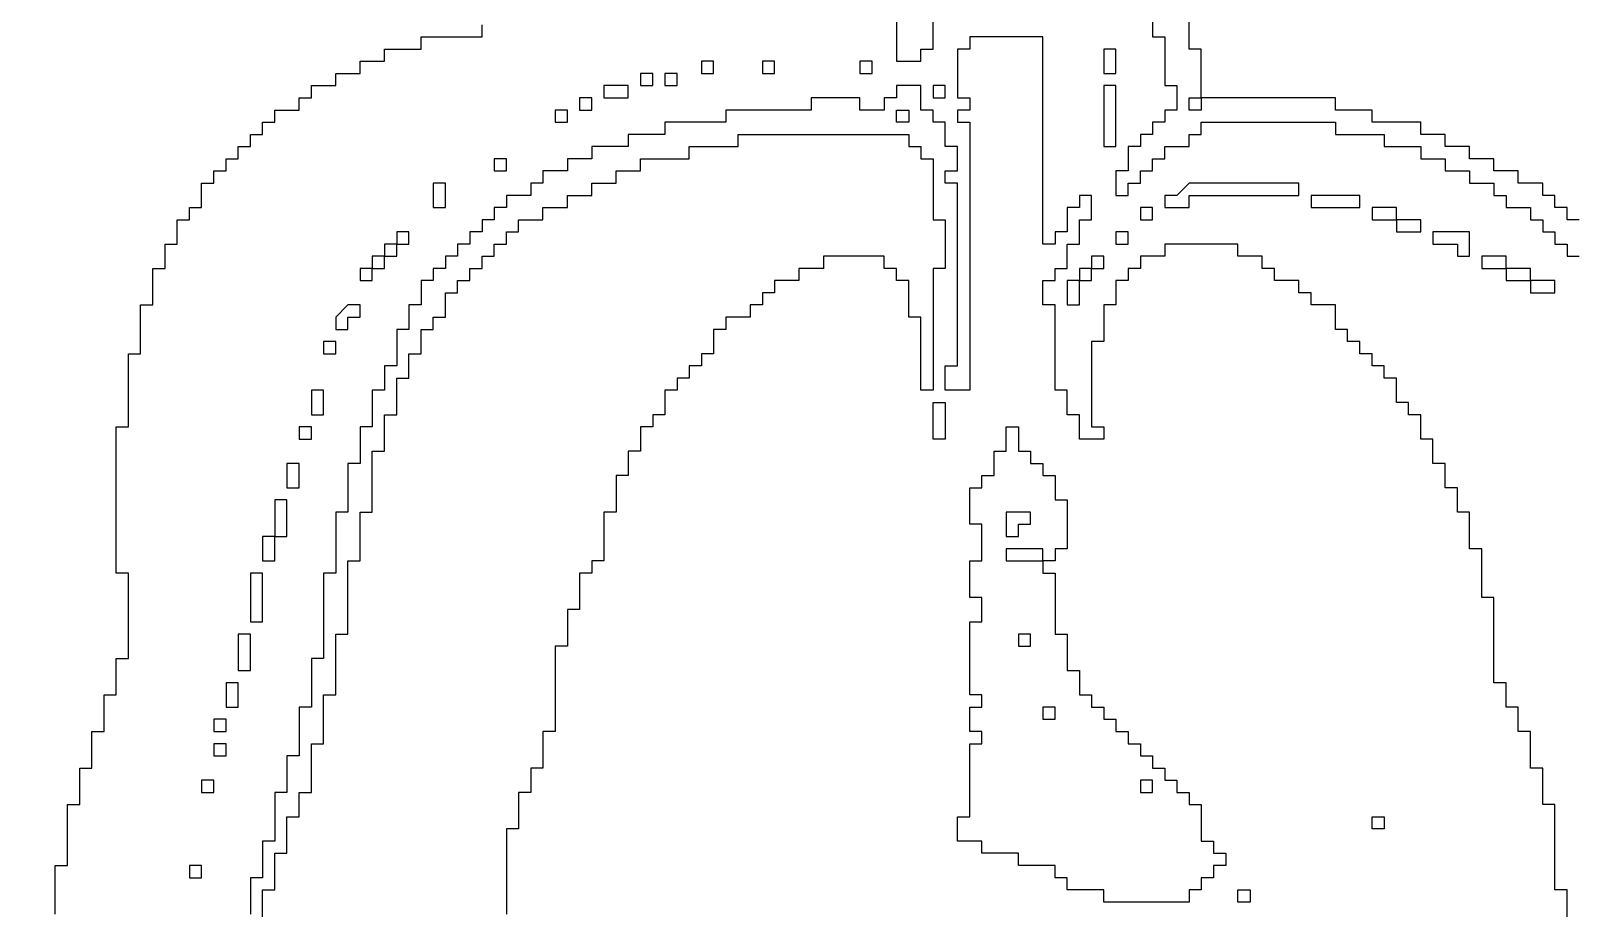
# Model space of a CAD drawing. Header units: inches. Extents: x 0.02 to 6.01, y 0.01 to 5.6.
# Drawn here: x 4.9106 to 5.3664, y 3.5804 to 3.8398 of the extents above; entities that cross this region are included whole.
import ezdxf

# ---------------------------------------------------------------- set-up
doc = ezdxf.new("R2010")
doc.units = ezdxf.units.IN
doc.header["$MEASUREMENT"] = 0
for name, color, linetype in [('Bottom Layer', 5, 'Continuous'), ('Top Layer', 1, 'Continuous'), ('Top Overlay', 2, 'Continuous')]:
    doc.layers.add(name, color=color, linetype=linetype)

msp = doc.modelspace()

# ---------------------------------------------------------------- linework, layer by layer
at = {"layer": 'Bottom Layer'}
msp.add_lwpolyline([(4.54993, 5.5954, 0.01, 0.01, -0.760418), (3.00371, 0.01993, 0.01, 0.01, 0)], format="xyseb", dxfattribs=at)
at = {"layer": 'Top Layer'}
msp.add_lwpolyline([(4.54809, 5.5936, 0.01, 0.01, -0.760418), (3.00187, 0.01813, 0.01, 0.01, 0)], format="xyseb", dxfattribs=at)
at = {"layer": 'Top Overlay'}
for p, q in [((5.24214, 3.94247), (5.24214, 3.83799)), ((5.17728, 3.83438), (5.17728, 3.89924)), ((5.25294, 3.83438), (5.25294, 3.8488)), ((5.16648, 3.84519), (5.16648, 3.83078)), ((5.02597, 3.83438), (5.02597, 3.83799)), ((5.02597, 3.83799), (5.04398, 3.83799)), ((5.04398, 3.83799), (5.04398, 3.84159)), ((5.20971, 3.83799), (5.18809, 3.83799)), ((5.18809, 3.83799), (5.18809, 3.83438)), ((5.20971, 3.77674), (5.20971, 3.83799)), ((5.24214, 3.83799), (5.24574, 3.83799)), ((5.24574, 3.83799), (5.24574, 3.82358)), ((5.01516, 3.83078), (5.01516, 3.83438)), ((5.01516, 3.83438), (5.02597, 3.83438)), ((5.17368, 3.83078), (5.17368, 3.83438)), ((5.17368, 3.83438), (5.17728, 3.83438)), ((5.18809, 3.83438), (5.18449, 3.83438)), ((5.18449, 3.83438), (5.18449, 3.82358)), ((5.23133, 3.83438), (5.22772, 3.83438)), ((5.22772, 3.83438), (5.22772, 3.82718)), ((5.23133, 3.82718), (5.23133, 3.83438)), ((5.25655, 3.83438), (5.25294, 3.83438)), ((5.25655, 3.81997), (5.25655, 3.83438)), ((5.00795, 3.82718), (5.00795, 3.83078)), ((5.00795, 3.83078), (5.01516, 3.83078)), ((5.11243, 3.83078), (5.10883, 3.83078)), ((5.10883, 3.83078), (5.10883, 3.82718)), ((5.11243, 3.82718), (5.11243, 3.83078)), ((5.13045, 3.83078), (5.12685, 3.83078)), ((5.12685, 3.83078), (5.12685, 3.82718)), ((5.13045, 3.82718), (5.13045, 3.83078)), ((5.15927, 3.83078), (5.15567, 3.83078)), ((5.15567, 3.83078), (5.15567, 3.82718)), ((5.15927, 3.82718), (5.15927, 3.83078)), ((5.16648, 3.83078), (5.17368, 3.83078)), ((5.00075, 3.82358), (5.00075, 3.82718)), ((5.00075, 3.82718), (5.00795, 3.82718)), ((5.09442, 3.82718), (5.09082, 3.82718)), ((5.09082, 3.82718), (5.09082, 3.82358)), ((5.09442, 3.82358), (5.09442, 3.82718)), ((5.10163, 3.82718), (5.09802, 3.82718)), ((5.09802, 3.82718), (5.09802, 3.82358)), ((5.10163, 3.82358), (5.10163, 3.82718)), ((5.10883, 3.82718), (5.11243, 3.82718)), ((5.12685, 3.82718), (5.13045, 3.82718)), ((5.15567, 3.82718), (5.15927, 3.82718)), ((5.22772, 3.82718), (5.23133, 3.82718)), ((4.98994, 3.81637), (4.98994, 3.81997)), ((4.98994, 3.81997), (4.99354, 3.81997)), ((4.99354, 3.81997), (4.99354, 3.82358)), ((4.99354, 3.82358), (5.00075, 3.82358)), ((5.07641, 3.81997), (5.0728, 3.81997)), ((5.0728, 3.81997), (5.0728, 3.81637)), ((5.07641, 3.81637), (5.07641, 3.81997)), ((5.08721, 3.82358), (5.08001, 3.82358)), ((5.08001, 3.82358), (5.08001, 3.81997)), ((5.08001, 3.81997), (5.08721, 3.81997)), ((5.08721, 3.81997), (5.08721, 3.82358)), ((5.09082, 3.82358), (5.09442, 3.82358)), ((5.09802, 3.82358), (5.10163, 3.82358)), ((5.15567, 3.81997), (5.14126, 3.81997)), ((5.14126, 3.81997), (5.14126, 3.81637)), ((5.15567, 3.81637), (5.15567, 3.81997)), ((5.16648, 3.81997), (5.16287, 3.81997)), ((5.16287, 3.81997), (5.16287, 3.81637)), ((5.17368, 3.82358), (5.16648, 3.82358)), ((5.16648, 3.82358), (5.16648, 3.81997)), ((5.17368, 3.81637), (5.17368, 3.82358)), ((5.18089, 3.82358), (5.17728, 3.82358)), ((5.17728, 3.82358), (5.17728, 3.81997)), ((5.17728, 3.81997), (5.18089, 3.81997)), ((5.18089, 3.81997), (5.18089, 3.82358)), ((5.18449, 3.82358), (5.18449, 3.81997)), ((5.18449, 3.81997), (5.18809, 3.81997)), ((5.18809, 3.81997), (5.18809, 3.81637)), ((5.23133, 3.82358), (5.22772, 3.82358)), ((5.22772, 3.82358), (5.22772, 3.81277)), ((5.23133, 3.80556), (5.23133, 3.82358)), ((5.24574, 3.82358), (5.24934, 3.82358)), ((5.24934, 3.82358), (5.24934, 3.81637)), ((5.25294, 3.81637), (5.25294, 3.81997)), ((5.25294, 3.81997), (5.25655, 3.81997)), ((5.25655, 3.81997), (5.25655, 3.81637)), ((5.29618, 3.81997), (5.25655, 3.81997)), ((5.29618, 3.81637), (5.29618, 3.81997)), ((4.98273, 3.81277), (4.98273, 3.81637)), ((4.98273, 3.81637), (4.98994, 3.81637)), ((5.0692, 3.81637), (5.0656, 3.81637)), ((5.0656, 3.81637), (5.0656, 3.81277)), ((5.0692, 3.81277), (5.0692, 3.81637)), ((5.0728, 3.81637), (5.07641, 3.81637)), ((5.14126, 3.81637), (5.11604, 3.81637)), ((5.11604, 3.81637), (5.11604, 3.81277)), ((5.16287, 3.81637), (5.15567, 3.81637)), ((5.16648, 3.81637), (5.17008, 3.81637)), ((5.16648, 3.81277), (5.16648, 3.81637)), ((5.17008, 3.81637), (5.17008, 3.81277)), ((5.17728, 3.81637), (5.17368, 3.81637)), ((5.17728, 3.81277), (5.17728, 3.81637)), ((5.18809, 3.81637), (5.18449, 3.81637)), ((5.18449, 3.81637), (5.18449, 3.81277)), ((5.24934, 3.81637), (5.24574, 3.81637)), ((5.24574, 3.81637), (5.24574, 3.81277)), ((5.25655, 3.81637), (5.25294, 3.81637)), ((5.30699, 3.81637), (5.29618, 3.81637)), ((5.30699, 3.81277), (5.30699, 3.81637)), ((4.97913, 3.80917), (4.97913, 3.81277)), ((4.97913, 3.81277), (4.98273, 3.81277)), ((5.0656, 3.81277), (5.0692, 3.81277)), ((5.11604, 3.81277), (5.09802, 3.81277)), ((5.09802, 3.81277), (5.09802, 3.80917)), ((5.17008, 3.81277), (5.16648, 3.81277)), ((5.18089, 3.81277), (5.17728, 3.81277)), ((5.18089, 3.80556), (5.18089, 3.81277)), ((5.18449, 3.81277), (5.18809, 3.81277)), ((5.18809, 3.81277), (5.18809, 3.73351)), ((5.22772, 3.81277), (5.22772, 3.80917)), ((5.24574, 3.81277), (5.24214, 3.81277)), ((5.24214, 3.81277), (5.24214, 3.80917)), ((5.25655, 3.80917), (5.25655, 3.81277)), ((5.25655, 3.81277), (5.29618, 3.81277)), ((5.29618, 3.81277), (5.29618, 3.80917)), ((5.3214, 3.81277), (5.30699, 3.81277)), ((5.3214, 3.80917), (5.3214, 3.81277)), ((4.97553, 3.80556), (4.97553, 3.80917)), ((4.97553, 3.80917), (4.97913, 3.80917)), ((5.09802, 3.80917), (5.08721, 3.80917)), ((5.08721, 3.80917), (5.08721, 3.80556)), ((5.11964, 3.80556), (5.11964, 3.80917)), ((5.11964, 3.80917), (5.17008, 3.80917)), ((5.17008, 3.80917), (5.17008, 3.80556)), ((5.22772, 3.80917), (5.22772, 3.80556)), ((5.24214, 3.80917), (5.23853, 3.80917)), ((5.23853, 3.80917), (5.23853, 3.80556)), ((5.25294, 3.80556), (5.25294, 3.80917)), ((5.25294, 3.80917), (5.25655, 3.80917)), ((5.29618, 3.80917), (5.31059, 3.80917)), ((5.31059, 3.80917), (5.31059, 3.80556)), ((5.3286, 3.80917), (5.3214, 3.80917)), ((5.3286, 3.80556), (5.3286, 3.80917)), ((4.96832, 3.79836), (4.96832, 3.80196)), ((4.96832, 3.80196), (4.97192, 3.80196)), ((4.97192, 3.80196), (4.97192, 3.80556)), ((4.97192, 3.80556), (4.97553, 3.80556)), ((5.05119, 3.80196), (5.04758, 3.80196)), ((5.04758, 3.80196), (5.04758, 3.79836)), ((5.05119, 3.79836), (5.05119, 3.80196)), ((5.07641, 3.80196), (5.0692, 3.80196)), ((5.0692, 3.80196), (5.0692, 3.79836)), ((5.08721, 3.80556), (5.07641, 3.80556)), ((5.07641, 3.80556), (5.07641, 3.80196)), ((5.09082, 3.79836), (5.09082, 3.80196)), ((5.09082, 3.80196), (5.10523, 3.80196)), ((5.10523, 3.80196), (5.10523, 3.80556)), ((5.10523, 3.80556), (5.11964, 3.80556)), ((5.17008, 3.80556), (5.17368, 3.80556)), ((5.17368, 3.80556), (5.17368, 3.80196)), ((5.17368, 3.80196), (5.17728, 3.80196)), ((5.17728, 3.80196), (5.17728, 3.78395)), ((5.18449, 3.80556), (5.18089, 3.80556)), ((5.18449, 3.79836), (5.18449, 3.80556)), ((5.22772, 3.80556), (5.23133, 3.80556)), ((5.23853, 3.80556), (5.23493, 3.80556)), ((5.23493, 3.80556), (5.23493, 3.79836)), ((5.24214, 3.79836), (5.24214, 3.80196)), ((5.24214, 3.80196), (5.24574, 3.80196)), ((5.24574, 3.80196), (5.24574, 3.80556)), ((5.24574, 3.80556), (5.25294, 3.80556)), ((5.31059, 3.80556), (5.3214, 3.80556)), ((5.3214, 3.80556), (5.3214, 3.80196)), ((5.3214, 3.80196), (5.3286, 3.80196)), ((5.33581, 3.80556), (5.3286, 3.80556)), ((5.3286, 3.80196), (5.3286, 3.79836)), ((5.33581, 3.80196), (5.33581, 3.80556)), ((5.34301, 3.80196), (5.33581, 3.80196)), ((5.34301, 3.79836), (5.34301, 3.80196)), ((4.96472, 3.79475), (4.96472, 3.79836)), ((4.96472, 3.79836), (4.96832, 3.79836)), ((5.04758, 3.79836), (5.05119, 3.79836)), ((5.0692, 3.79836), (5.06199, 3.79836)), ((5.06199, 3.79836), (5.06199, 3.79475)), ((5.08361, 3.79475), (5.08361, 3.79836)), ((5.08361, 3.79836), (5.09082, 3.79836)), ((5.18089, 3.79475), (5.18089, 3.79836)), ((5.18089, 3.79836), (5.18449, 3.79836)), ((5.23493, 3.79836), (5.23133, 3.79836)), ((5.23133, 3.79836), (5.23133, 3.79115)), ((5.23853, 3.79475), (5.23853, 3.79836)), ((5.23853, 3.79836), (5.24214, 3.79836)), ((5.3286, 3.79836), (5.33581, 3.79836)), ((5.33581, 3.79836), (5.33581, 3.79475)), ((5.35022, 3.79836), (5.34301, 3.79836)), ((5.35022, 3.79475), (5.35022, 3.79836)), ((4.96112, 3.78755), (4.96112, 3.79475)), ((4.96112, 3.79475), (4.96472, 3.79475)), ((5.03317, 3.79475), (5.02957, 3.79475)), ((5.02957, 3.79475), (5.02957, 3.78755)), ((5.03317, 3.79115), (5.03317, 3.79475)), ((5.06199, 3.79475), (5.05839, 3.79475)), ((5.05839, 3.79475), (5.05839, 3.79115)), ((5.07641, 3.79115), (5.07641, 3.79475)), ((5.07641, 3.79475), (5.08361, 3.79475)), ((5.18449, 3.79475), (5.18089, 3.79475)), ((5.18449, 3.74071), (5.18449, 3.79475)), ((5.23493, 3.79115), (5.23493, 3.79475)), ((5.23493, 3.79475), (5.23853, 3.79475)), ((5.25294, 3.79475), (5.24934, 3.79115)), ((5.28537, 3.79475), (5.25294, 3.79475)), ((5.28537, 3.79115), (5.28537, 3.79475)), ((5.33581, 3.79475), (5.34301, 3.79475)), ((5.34301, 3.79475), (5.34301, 3.79115)), ((5.35743, 3.79475), (5.35022, 3.79475)), ((5.35743, 3.79115), (5.35743, 3.79475)), ((5.03317, 3.78755), (5.03317, 3.79115)), ((5.05839, 3.79115), (5.05119, 3.79115)), ((5.05119, 3.79115), (5.05119, 3.78755)), ((5.0692, 3.78755), (5.0692, 3.79115)), ((5.0692, 3.79115), (5.07641, 3.79115)), ((5.22412, 3.79115), (5.22052, 3.79115)), ((5.22052, 3.79115), (5.22052, 3.78755)), ((5.22412, 3.78395), (5.22412, 3.79115)), ((5.23133, 3.79115), (5.23493, 3.79115)), ((5.24934, 3.79115), (5.24574, 3.79115)), ((5.24574, 3.79115), (5.24574, 3.78755)), ((5.25294, 3.78755), (5.25294, 3.79115)), ((5.25294, 3.79115), (5.28537, 3.79115)), ((5.30338, 3.79115), (5.28897, 3.79115)), ((5.28897, 3.79115), (5.28897, 3.78755)), ((5.30338, 3.78755), (5.30338, 3.79115)), ((5.34301, 3.79115), (5.34662, 3.79115)), ((5.34662, 3.79115), (5.34662, 3.78755)), ((5.36103, 3.79115), (5.35743, 3.79115)), ((5.36103, 3.78755), (5.36103, 3.79115)), ((4.95391, 3.77674), (4.95391, 3.78395)), ((4.95391, 3.78395), (4.95751, 3.78395)), ((4.95751, 3.78395), (4.95751, 3.78755)), ((4.95751, 3.78755), (4.96112, 3.78755)), ((5.02957, 3.78755), (5.03317, 3.78755)), ((5.04758, 3.78395), (5.04398, 3.78395)), ((5.04398, 3.78395), (5.04398, 3.78034)), ((5.05119, 3.78755), (5.04758, 3.78755)), ((5.04758, 3.78755), (5.04758, 3.78395)), ((5.05479, 3.78034), (5.05479, 3.78395)), ((5.05479, 3.78395), (5.06199, 3.78395)), ((5.06199, 3.78395), (5.06199, 3.78755)), ((5.06199, 3.78755), (5.0692, 3.78755)), ((5.17728, 3.78395), (5.18089, 3.78395)), ((5.18089, 3.78395), (5.18089, 3.76953)), ((5.22052, 3.78755), (5.21692, 3.78755)), ((5.21692, 3.78755), (5.21692, 3.78034)), ((5.22052, 3.77674), (5.22052, 3.78395)), ((5.22052, 3.78395), (5.22412, 3.78395)), ((5.24214, 3.78755), (5.23853, 3.78755)), ((5.23853, 3.78755), (5.23853, 3.78395)), ((5.23853, 3.78395), (5.24214, 3.78395)), ((5.24214, 3.78395), (5.24214, 3.78755)), ((5.24574, 3.78755), (5.25294, 3.78755)), ((5.28897, 3.78755), (5.30338, 3.78755)), ((5.31419, 3.78755), (5.30699, 3.78755)), ((5.30699, 3.78755), (5.30699, 3.78395)), ((5.30699, 3.78395), (5.31419, 3.78395)), ((5.31419, 3.78395), (5.31419, 3.78755)), ((5.31419, 3.78395), (5.31419, 3.78034)), ((5.3214, 3.78395), (5.31419, 3.78395)), ((5.3214, 3.78034), (5.3214, 3.78395)), ((5.34662, 3.78755), (5.35382, 3.78755)), ((5.35382, 3.78755), (5.35382, 3.78395)), ((5.35382, 3.78395), (5.35743, 3.78395)), ((5.35743, 3.78395), (5.35743, 3.78034)), ((5.36463, 3.78755), (5.36103, 3.78755)), ((5.36463, 3.78395), (5.36463, 3.78755)), ((5.36823, 3.78395), (5.36463, 3.78395)), ((5.02236, 3.78034), (5.01876, 3.78034)), ((5.01876, 3.78034), (5.01876, 3.77674)), ((5.02236, 3.77674), (5.02236, 3.78034)), ((5.04398, 3.78034), (5.04038, 3.78034)), ((5.04038, 3.78034), (5.04038, 3.77674)), ((5.05119, 3.77674), (5.05119, 3.78034)), ((5.05119, 3.78034), (5.05479, 3.78034)), ((5.21692, 3.78034), (5.21331, 3.78034)), ((5.21331, 3.78034), (5.21331, 3.77674)), ((5.23493, 3.78034), (5.23133, 3.78034)), ((5.23133, 3.78034), (5.23133, 3.77674)), ((5.23493, 3.77674), (5.23493, 3.78034)), ((5.31419, 3.78034), (5.3214, 3.78034)), ((5.33581, 3.78034), (5.325, 3.78034)), ((5.325, 3.78034), (5.325, 3.77674)), ((5.33581, 3.77674), (5.33581, 3.78034)), ((5.35743, 3.78034), (5.36103, 3.78034)), ((5.36103, 3.78034), (5.36103, 3.77674)), ((4.95031, 3.76953), (4.95031, 3.77674)), ((4.95031, 3.77674), (4.95391, 3.77674)), ((5.01876, 3.77674), (5.01516, 3.77674)), ((5.01516, 3.77674), (5.01516, 3.77314)), ((5.01876, 3.77674), (5.02236, 3.77674)), ((5.01876, 3.77314), (5.01876, 3.77674)), ((5.04038, 3.77674), (5.03677, 3.77674)), ((5.03677, 3.77674), (5.03677, 3.77314)), ((5.04758, 3.77314), (5.04758, 3.77674)), ((5.04758, 3.77674), (5.05119, 3.77674)), ((5.21331, 3.77674), (5.20971, 3.77674)), ((5.21692, 3.76953), (5.21692, 3.77674)), ((5.21692, 3.77674), (5.22052, 3.77674)), ((5.23133, 3.77674), (5.23493, 3.77674)), ((5.26736, 3.77674), (5.24574, 3.77674)), ((5.24574, 3.77674), (5.24574, 3.77314)), ((5.26736, 3.77314), (5.26736, 3.77674)), ((5.325, 3.77674), (5.33221, 3.77674)), ((5.33221, 3.77674), (5.33221, 3.77314)), ((5.33581, 3.77314), (5.33581, 3.77674)), ((5.36103, 3.77674), (5.36463, 3.77674)), ((5.36463, 3.77674), (5.36463, 3.77314)), ((4.9467, 3.75873), (4.9467, 3.76953)), ((4.9467, 3.76953), (4.95031, 3.76953)), ((5.01156, 3.76953), (5.00795, 3.76953)), ((5.00795, 3.76953), (5.00795, 3.76593)), ((5.01516, 3.77314), (5.01156, 3.77314)), ((5.01156, 3.77314), (5.01156, 3.76953)), ((5.01156, 3.76953), (5.01516, 3.76953)), ((5.01156, 3.76593), (5.01156, 3.76953)), ((5.01516, 3.77314), (5.01876, 3.77314)), ((5.01516, 3.76953), (5.01516, 3.77314)), ((5.03317, 3.76953), (5.02957, 3.76953)), ((5.02957, 3.76953), (5.02957, 3.76593)), ((5.03677, 3.77314), (5.03317, 3.77314)), ((5.03317, 3.77314), (5.03317, 3.76953)), ((5.04038, 3.76593), (5.04038, 3.76953)), ((5.04038, 3.76953), (5.04398, 3.76953)), ((5.04398, 3.76953), (5.04398, 3.77314)), ((5.04398, 3.77314), (5.04758, 3.77314)), ((5.14486, 3.76953), (5.13765, 3.76953)), ((5.13765, 3.76953), (5.13765, 3.76593)), ((5.16287, 3.77314), (5.14486, 3.77314)), ((5.14486, 3.77314), (5.14486, 3.76953)), ((5.16287, 3.76953), (5.16287, 3.77314)), ((5.16648, 3.76953), (5.16287, 3.76953)), ((5.16648, 3.76593), (5.16648, 3.76953)), ((5.18089, 3.76953), (5.17728, 3.76953)), ((5.17728, 3.76953), (5.17728, 3.73351)), ((5.21331, 3.76593), (5.21331, 3.76953)), ((5.21331, 3.76953), (5.21692, 3.76953)), ((5.22412, 3.76953), (5.22052, 3.76953)), ((5.22052, 3.76953), (5.22052, 3.76593)), ((5.22772, 3.77314), (5.22412, 3.77314)), ((5.22412, 3.77314), (5.22412, 3.76953)), ((5.22412, 3.76953), (5.22772, 3.76953)), ((5.22412, 3.76593), (5.22412, 3.76953)), ((5.22772, 3.76953), (5.22772, 3.77314)), ((5.23853, 3.76953), (5.23493, 3.76953)), ((5.23493, 3.76953), (5.23493, 3.76593)), ((5.24574, 3.77314), (5.23853, 3.77314)), ((5.23853, 3.77314), (5.23853, 3.76953)), ((5.27456, 3.77314), (5.26736, 3.77314)), ((5.27456, 3.76953), (5.27456, 3.77314)), ((5.27816, 3.76953), (5.27456, 3.76953)), ((5.27816, 3.76593), (5.27816, 3.76953)), ((5.33221, 3.77314), (5.33581, 3.77314)), ((5.34662, 3.77314), (5.33941, 3.77314)), ((5.33941, 3.77314), (5.33941, 3.76953)), ((5.33941, 3.76953), (5.34662, 3.76953)), ((5.34662, 3.76953), (5.34662, 3.77314)), ((5.34662, 3.76953), (5.34662, 3.76593)), ((5.35382, 3.76953), (5.34662, 3.76953)), ((5.35382, 3.76593), (5.35382, 3.76953)), ((5.36463, 3.77314), (5.36823, 3.77314)), ((5.00795, 3.76593), (5.01156, 3.76593)), ((5.02957, 3.76593), (5.02597, 3.76593)), ((5.02597, 3.76593), (5.02597, 3.75873)), ((5.03677, 3.76233), (5.03677, 3.76593)), ((5.03677, 3.76593), (5.04038, 3.76593)), ((5.13765, 3.76593), (5.13045, 3.76593)), ((5.13045, 3.76593), (5.13045, 3.76233)), ((5.17008, 3.76593), (5.16648, 3.76593)), ((5.17008, 3.75512), (5.17008, 3.76593)), ((5.20971, 3.75873), (5.20971, 3.76593)), ((5.20971, 3.76593), (5.21331, 3.76593)), ((5.22052, 3.76593), (5.21692, 3.76593)), ((5.21692, 3.76593), (5.21692, 3.75873)), ((5.22052, 3.76593), (5.22412, 3.76593)), ((5.22052, 3.75873), (5.22052, 3.76593)), ((5.23493, 3.76593), (5.23133, 3.76593)), ((5.23133, 3.76593), (5.23133, 3.75873)), ((5.28537, 3.76593), (5.27816, 3.76593)), ((5.28537, 3.76233), (5.28537, 3.76593)), ((5.34662, 3.76593), (5.35382, 3.76593)), ((5.35382, 3.76593), (5.35382, 3.76233)), ((5.36103, 3.76593), (5.35382, 3.76593)), ((5.36103, 3.76233), (5.36103, 3.76593)), ((5.03317, 3.75512), (5.03317, 3.76233)), ((5.03317, 3.76233), (5.03677, 3.76233)), ((5.13045, 3.76233), (5.12685, 3.76233)), ((5.12685, 3.76233), (5.12685, 3.75873)), ((5.28897, 3.76233), (5.28537, 3.76233)), ((5.28897, 3.75873), (5.28897, 3.76233)), ((5.35382, 3.76233), (5.36103, 3.76233)), ((4.9431, 3.74431), (4.9431, 3.75873)), ((4.9431, 3.75873), (4.9467, 3.75873)), ((5.00435, 3.75873), (5.00075, 3.75512)), ((5.00795, 3.75873), (5.00435, 3.75873)), ((5.00795, 3.75512), (5.00795, 3.75873)), ((5.02597, 3.75873), (5.02236, 3.75873)), ((5.02236, 3.75873), (5.02236, 3.75152)), ((5.12685, 3.75873), (5.12324, 3.75873)), ((5.12324, 3.75873), (5.12324, 3.75512)), ((5.21331, 3.75873), (5.20971, 3.75873)), ((5.21331, 3.73351), (5.21331, 3.75873)), ((5.21692, 3.75873), (5.22052, 3.75873)), ((5.23133, 3.75873), (5.22772, 3.75873)), ((5.22772, 3.75873), (5.22772, 3.74792)), ((5.29618, 3.75873), (5.28897, 3.75873)), ((5.29618, 3.75152), (5.29618, 3.75873)), ((5.00075, 3.75512), (5.00075, 3.75152)), ((5.00075, 3.75152), (5.00435, 3.75152)), ((5.00435, 3.75152), (5.00435, 3.75512)), ((5.00435, 3.75512), (5.00795, 3.75512)), ((5.02236, 3.75152), (5.01876, 3.75152)), ((5.01876, 3.75152), (5.01876, 3.74071)), ((5.02597, 3.74431), (5.02597, 3.75152)), ((5.02597, 3.75152), (5.02957, 3.75152)), ((5.02957, 3.75152), (5.02957, 3.75512)), ((5.02957, 3.75512), (5.03317, 3.75512)), ((5.11604, 3.75152), (5.11243, 3.75152)), ((5.11243, 3.75152), (5.11243, 3.74431)), ((5.12324, 3.75512), (5.11604, 3.75512)), ((5.11604, 3.75512), (5.11604, 3.75152)), ((5.17368, 3.75512), (5.17008, 3.75512)), ((5.17368, 3.73351), (5.17368, 3.75512)), ((5.29978, 3.75152), (5.29618, 3.75152)), ((5.29978, 3.74792), (5.29978, 3.75152)), ((5.00075, 3.74792), (4.99714, 3.74792)), ((4.99714, 3.74792), (4.99714, 3.74431)), ((5.00075, 3.74431), (5.00075, 3.74792)), ((5.22772, 3.74792), (5.22412, 3.74792)), ((5.22412, 3.74792), (5.22412, 3.7227)), ((5.30338, 3.74792), (5.29978, 3.74792)), ((5.30338, 3.74431), (5.30338, 3.74792)), ((4.9395, 3.7227), (4.9395, 3.74431)), ((4.9395, 3.74431), (4.9431, 3.74431)), ((4.99714, 3.74431), (5.00075, 3.74431)), ((5.02236, 3.73711), (5.02236, 3.74431)), ((5.02236, 3.74431), (5.02597, 3.74431)), ((5.11243, 3.74431), (5.10883, 3.74431)), ((5.10883, 3.74431), (5.10883, 3.74071)), ((5.30699, 3.74431), (5.30338, 3.74431)), ((5.30699, 3.74071), (5.30699, 3.74431)), ((5.01876, 3.74071), (5.01516, 3.74071)), ((5.01516, 3.74071), (5.01516, 3.73351)), ((5.10883, 3.74071), (5.10523, 3.74071)), ((5.10523, 3.74071), (5.10523, 3.73711)), ((5.18089, 3.73351), (5.18089, 3.74071)), ((5.18089, 3.74071), (5.18449, 3.74071)), ((5.31059, 3.74071), (5.30699, 3.74071)), ((5.31059, 3.73711), (5.31059, 3.74071)), ((4.99714, 3.73351), (4.99354, 3.73351)), ((4.99354, 3.73351), (4.99354, 3.7263)), ((4.99714, 3.7263), (4.99714, 3.73351)), ((5.01516, 3.73351), (5.01156, 3.73351)), ((5.01156, 3.73351), (5.01156, 3.7227)), ((5.01876, 3.7263), (5.01876, 3.73711)), ((5.01876, 3.73711), (5.02236, 3.73711)), ((5.10163, 3.73351), (5.09802, 3.73351)), ((5.09802, 3.73351), (5.09802, 3.7263)), ((5.10523, 3.73711), (5.10163, 3.73711)), ((5.10163, 3.73711), (5.10163, 3.73351)), ((5.17728, 3.73351), (5.17368, 3.73351)), ((5.18809, 3.73351), (5.18089, 3.73351)), ((5.21692, 3.73351), (5.21331, 3.73351)), ((5.21692, 3.7263), (5.21692, 3.73351)), ((5.31419, 3.73711), (5.31059, 3.73711)), ((5.31419, 3.7299), (5.31419, 3.73711)), ((5.17728, 3.71909), (5.17728, 3.7299)), ((5.17728, 3.7299), (5.18089, 3.7299)), ((5.18089, 3.7299), (5.18089, 3.7227)), ((5.31779, 3.7299), (5.31419, 3.7299)), ((5.31779, 3.7263), (5.31779, 3.7299)), ((4.99354, 3.7263), (4.99714, 3.7263)), ((5.01516, 3.71549), (5.01516, 3.7263)), ((5.01516, 3.7263), (5.01876, 3.7263)), ((5.09802, 3.7263), (5.09442, 3.7263)), ((5.09442, 3.7263), (5.09442, 3.7227)), ((5.22052, 3.7263), (5.21692, 3.7263)), ((5.22052, 3.71909), (5.22052, 3.7263)), ((5.3214, 3.7263), (5.31779, 3.7263)), ((5.3214, 3.71909), (5.3214, 3.7263)), ((4.9359, 3.67946), (4.9359, 3.7227)), ((4.9359, 3.7227), (4.9395, 3.7227)), ((4.99354, 3.7227), (4.98994, 3.7227)), ((4.98994, 3.7227), (4.98994, 3.71909)), ((4.99354, 3.71909), (4.99354, 3.7227)), ((5.01156, 3.7227), (5.00795, 3.7227)), ((5.00795, 3.7227), (5.00795, 3.71189)), ((5.09442, 3.7227), (5.09082, 3.7227)), ((5.09082, 3.7227), (5.09082, 3.71549)), ((5.18089, 3.7227), (5.18089, 3.71909)), ((5.1989, 3.71549), (5.1989, 3.7227)), ((5.1989, 3.7227), (5.2025, 3.7227)), ((5.2025, 3.7227), (5.2025, 3.71549)), ((5.22412, 3.7227), (5.22772, 3.7227)), ((5.22772, 3.7227), (5.22772, 3.71909)), ((4.98994, 3.71909), (4.99354, 3.71909)), ((5.01156, 3.69748), (5.01156, 3.71549)), ((5.01156, 3.71549), (5.01516, 3.71549)), ((5.09082, 3.71549), (5.08721, 3.71549)), ((5.08721, 3.71549), (5.08721, 3.70829)), ((5.18089, 3.71909), (5.17728, 3.71909)), ((5.1953, 3.70829), (5.1953, 3.71549)), ((5.1953, 3.71549), (5.1989, 3.71549)), ((5.2025, 3.71549), (5.20611, 3.71549)), ((5.20611, 3.71549), (5.20611, 3.71189)), ((5.22772, 3.71909), (5.22052, 3.71909)), ((5.325, 3.71909), (5.3214, 3.71909)), ((5.325, 3.71189), (5.325, 3.71909)), ((4.98994, 3.71189), (4.98634, 3.71189)), ((4.98634, 3.71189), (4.98634, 3.70468)), ((4.98994, 3.70468), (4.98994, 3.71189)), ((5.00795, 3.71189), (5.00435, 3.71189)), ((5.00435, 3.71189), (5.00435, 3.69748)), ((5.20611, 3.71189), (5.20971, 3.71189)), ((5.20971, 3.71189), (5.20971, 3.70829)), ((5.3286, 3.71189), (5.325, 3.71189)), ((5.3286, 3.70468), (5.3286, 3.71189)), ((5.08721, 3.70829), (5.08361, 3.70829)), ((5.08361, 3.70829), (5.08361, 3.69748)), ((5.1917, 3.70468), (5.1917, 3.70829)), ((5.1917, 3.70829), (5.1953, 3.70829)), ((5.20971, 3.70829), (5.21331, 3.70829)), ((5.21331, 3.70829), (5.21331, 3.70108)), ((4.98634, 3.70108), (4.98273, 3.70108)), ((4.98273, 3.70108), (4.98273, 3.69027)), ((4.98634, 3.70468), (4.98994, 3.70468)), ((4.98634, 3.69027), (4.98634, 3.70108)), ((5.18809, 3.69388), (5.18809, 3.70468)), ((5.18809, 3.70468), (5.1917, 3.70468)), ((5.21331, 3.70108), (5.21692, 3.70108)), ((5.21692, 3.70108), (5.21692, 3.68667)), ((5.33221, 3.70468), (5.3286, 3.70468)), ((5.33221, 3.69748), (5.33221, 3.70468)), ((5.00435, 3.69748), (5.00075, 3.69748)), ((5.00075, 3.69748), (5.00075, 3.67946)), ((5.00795, 3.68307), (5.00795, 3.69748)), ((5.00795, 3.69748), (5.01156, 3.69748)), ((5.08361, 3.69748), (5.08001, 3.69748)), ((5.08001, 3.69748), (5.08001, 3.68307)), ((5.20611, 3.69748), (5.1989, 3.69748)), ((5.1989, 3.69748), (5.1989, 3.69027)), ((5.20611, 3.69388), (5.20611, 3.69748)), ((5.33581, 3.69748), (5.33221, 3.69748)), ((5.33581, 3.68667), (5.33581, 3.69748)), ((5.1917, 3.69388), (5.18809, 3.69388)), ((5.1917, 3.68307), (5.1917, 3.69388)), ((5.2025, 3.69027), (5.2025, 3.69388)), ((5.2025, 3.69388), (5.20611, 3.69388)), ((4.98273, 3.69027), (4.97913, 3.69027)), ((4.97913, 3.69027), (4.97913, 3.68667)), ((4.98273, 3.69027), (4.98634, 3.69027)), ((4.98273, 3.68307), (4.98273, 3.69027)), ((5.1989, 3.69027), (5.2025, 3.69027)), ((4.97913, 3.68667), (4.97913, 3.68307)), ((4.97913, 3.68307), (4.98273, 3.68307)), ((5.00435, 3.66145), (5.00435, 3.68307)), ((5.00435, 3.68307), (5.00795, 3.68307)), ((5.08001, 3.68307), (5.07641, 3.68307)), ((5.07641, 3.68307), (5.07641, 3.67946)), ((5.18809, 3.67226), (5.18809, 3.68307)), ((5.18809, 3.68307), (5.1917, 3.68307)), ((5.20971, 3.68667), (5.1989, 3.68667)), ((5.1989, 3.68667), (5.1989, 3.68307)), ((5.1989, 3.68307), (5.20971, 3.68307)), ((5.20971, 3.68307), (5.20971, 3.68667)), ((5.21331, 3.68307), (5.20971, 3.68307)), ((5.20971, 3.68307), (5.20971, 3.67946)), ((5.21692, 3.68667), (5.21331, 3.68667)), ((5.21331, 3.68667), (5.21331, 3.68307)), ((5.33941, 3.68667), (5.33581, 3.68667)), ((5.33941, 3.67226), (5.33941, 3.68667)), ((4.9395, 3.67946), (4.9359, 3.67946)), ((4.9395, 3.65424), (4.9395, 3.67946)), ((4.97913, 3.67946), (4.97553, 3.67946)), ((4.97553, 3.67946), (4.97553, 3.67586)), ((4.97913, 3.66505), (4.97913, 3.67946)), ((5.00075, 3.67946), (4.99714, 3.67946)), ((4.99714, 3.67946), (4.99714, 3.65424)), ((5.07641, 3.67946), (5.0728, 3.67946)), ((5.0728, 3.67946), (5.0728, 3.66866)), ((5.20971, 3.67946), (5.21331, 3.67946)), ((5.21331, 3.67946), (5.21331, 3.66145)), ((4.97553, 3.67586), (4.97553, 3.67226)), ((4.97553, 3.67226), (4.97553, 3.66505)), ((5.1917, 3.67226), (5.18809, 3.67226)), ((5.1917, 3.66505), (5.1917, 3.67226)), ((5.34301, 3.67226), (5.33941, 3.67226)), ((5.34301, 3.64704), (5.34301, 3.67226)), ((4.97553, 3.66505), (4.97913, 3.66505)), ((5.0728, 3.66866), (5.0692, 3.66866)), ((5.0692, 3.66866), (5.0692, 3.65785)), ((5.18809, 3.64344), (5.18809, 3.66505)), ((5.18809, 3.66505), (5.1917, 3.66505)), ((4.97553, 3.66145), (4.97192, 3.66145)), ((4.97192, 3.66145), (4.97192, 3.65064)), ((4.97553, 3.65785), (4.97553, 3.66145)), ((5.00075, 3.64344), (5.00075, 3.66145)), ((5.00075, 3.66145), (5.00435, 3.66145)), ((5.20611, 3.66145), (5.2025, 3.66145)), ((5.2025, 3.66145), (5.2025, 3.65785)), ((5.20611, 3.65785), (5.20611, 3.66145)), ((5.21331, 3.66145), (5.21692, 3.66145)), ((5.21692, 3.66145), (5.21692, 3.65064)), ((4.97553, 3.65424), (4.97553, 3.65785)), ((5.0692, 3.65785), (5.0656, 3.65785)), ((5.0656, 3.65785), (5.0656, 3.63263)), ((5.2025, 3.65785), (5.20611, 3.65785)), ((4.9359, 3.64344), (4.9359, 3.65424)), ((4.9359, 3.65424), (4.9395, 3.65424)), ((4.97553, 3.65064), (4.97553, 3.65424)), ((4.99714, 3.65424), (4.99354, 3.65424)), ((4.99354, 3.65424), (4.99354, 3.63983)), ((4.97192, 3.64704), (4.96832, 3.64704)), ((4.96832, 3.64704), (4.96832, 3.63983)), ((4.97192, 3.65064), (4.97553, 3.65064)), ((4.97192, 3.64344), (4.97192, 3.64704)), ((5.21692, 3.65064), (5.22052, 3.65064)), ((5.22052, 3.65064), (5.22052, 3.64344)), ((5.34662, 3.64704), (5.34301, 3.64704)), ((5.34662, 3.63983), (5.34662, 3.64704)), ((4.93229, 3.63263), (4.93229, 3.64344)), ((4.93229, 3.64344), (4.9359, 3.64344)), ((4.97192, 3.63983), (4.97192, 3.64344)), ((4.99714, 3.62902), (4.99714, 3.64344)), ((4.99714, 3.64344), (5.00075, 3.64344)), ((5.1917, 3.64344), (5.18809, 3.64344)), ((5.1917, 3.63983), (5.1917, 3.64344)), ((5.22052, 3.64344), (5.22412, 3.64344)), ((5.22412, 3.64344), (5.22412, 3.63983)), ((4.96832, 3.63983), (4.97192, 3.63983)), ((4.99354, 3.63983), (4.98994, 3.63983)), ((4.98994, 3.63983), (4.98994, 3.62542)), ((5.18809, 3.63263), (5.18809, 3.63983)), ((5.18809, 3.63983), (5.1917, 3.63983)), ((5.21331, 3.63983), (5.20971, 3.63983)), ((5.20971, 3.63983), (5.20971, 3.63623)), ((5.21331, 3.63623), (5.21331, 3.63983)), ((5.22412, 3.63983), (5.22772, 3.63983)), ((5.22772, 3.63983), (5.22772, 3.63623)), ((5.35022, 3.63983), (5.34662, 3.63983)), ((5.35022, 3.63263), (5.35022, 3.63983)), ((4.92869, 3.62182), (4.92869, 3.63263)), ((4.92869, 3.63263), (4.93229, 3.63263)), ((4.96832, 3.63623), (4.96472, 3.63623)), ((4.96472, 3.63623), (4.96472, 3.63263)), ((4.96472, 3.63263), (4.96832, 3.63263)), ((4.96832, 3.63263), (4.96832, 3.63623)), ((5.0656, 3.63263), (5.06199, 3.63263)), ((5.06199, 3.63263), (5.06199, 3.62182)), ((5.1917, 3.63263), (5.18809, 3.63263)), ((5.1917, 3.62902), (5.1917, 3.63263)), ((5.20971, 3.63623), (5.21331, 3.63623)), ((5.22772, 3.63623), (5.23133, 3.63623)), ((5.23133, 3.63623), (5.23133, 3.63263)), ((5.23133, 3.63263), (5.23493, 3.63263)), ((5.23493, 3.63263), (5.23493, 3.62902)), ((5.35382, 3.63263), (5.35022, 3.63263)), ((5.35382, 3.62182), (5.35382, 3.63263)), ((4.96832, 3.62902), (4.96472, 3.62902)), ((4.96472, 3.62902), (4.96472, 3.62542)), ((4.96832, 3.62542), (4.96832, 3.62902)), ((4.99354, 3.61461), (4.99354, 3.62902)), ((4.99354, 3.62902), (4.99714, 3.62902)), ((5.18809, 3.60741), (5.18809, 3.62902)), ((5.18809, 3.62902), (5.1917, 3.62902)), ((5.23493, 3.62902), (5.23853, 3.62902)), ((5.23853, 3.62902), (5.23853, 3.62542)), ((4.96472, 3.62542), (4.96832, 3.62542)), ((4.98994, 3.62542), (4.98634, 3.62542)), ((4.98634, 3.62542), (4.98634, 3.61461)), ((5.23853, 3.62542), (5.24214, 3.62542)), ((5.24214, 3.62542), (5.24214, 3.62182)), ((4.92509, 3.61101), (4.92509, 3.62182)), ((4.92509, 3.62182), (4.92869, 3.62182)), ((5.06199, 3.62182), (5.05839, 3.62182)), ((5.05839, 3.62182), (5.05839, 3.61461)), ((5.24214, 3.62182), (5.24574, 3.62182)), ((5.24574, 3.62182), (5.24574, 3.61822)), ((5.35743, 3.62182), (5.35382, 3.62182)), ((5.35743, 3.61101), (5.35743, 3.62182)), ((4.96472, 3.61822), (4.96112, 3.61822)), ((4.96112, 3.61822), (4.96112, 3.61461)), ((4.96112, 3.61461), (4.96472, 3.61461)), ((4.96472, 3.61461), (4.96472, 3.61822)), ((4.98634, 3.61461), (4.98273, 3.61461)), ((4.98273, 3.61461), (4.98273, 3.6002)), ((4.98994, 3.60741), (4.98994, 3.61461)), ((4.98994, 3.61461), (4.99354, 3.61461)), ((5.05839, 3.61461), (5.05479, 3.61461)), ((5.05479, 3.61461), (5.05479, 3.6038)), ((5.24214, 3.61822), (5.23853, 3.61822)), ((5.23853, 3.61822), (5.23853, 3.61461)), ((5.23853, 3.61461), (5.24214, 3.61461)), ((5.24214, 3.61461), (5.24214, 3.61822)), ((5.24574, 3.61822), (5.24934, 3.61822)), ((5.24934, 3.61822), (5.24934, 3.61461)), ((5.24934, 3.61461), (5.25294, 3.61461)), ((5.25294, 3.61461), (5.25294, 3.61101)), ((4.92148, 3.593), (4.92148, 3.61101)), ((4.92148, 3.61101), (4.92509, 3.61101)), ((5.25294, 3.61101), (5.25655, 3.61101)), ((5.25655, 3.61101), (5.25655, 3.60741)), ((5.36103, 3.61101), (5.35743, 3.61101)), ((5.36103, 3.58579), (5.36103, 3.61101)), ((4.98634, 3.5966), (4.98634, 3.60741)), ((4.98634, 3.60741), (4.98994, 3.60741)), ((5.18449, 3.6002), (5.18449, 3.60741)), ((5.18449, 3.60741), (5.18809, 3.60741)), ((5.25655, 3.60741), (5.25655, 3.6002)), ((5.30699, 3.6038), (5.30699, 3.60741)), ((5.30699, 3.60741), (5.31059, 3.60741)), ((5.31059, 3.60741), (5.31059, 3.6038)), ((5.05479, 3.6038), (5.05119, 3.6038)), ((5.05119, 3.6038), (5.05119, 3.57859)), ((5.31059, 3.6038), (5.30699, 3.6038)), ((4.98273, 3.6002), (4.97913, 3.6002)), ((4.97913, 3.6002), (4.97913, 3.58939)), ((4.98273, 3.58579), (4.98273, 3.5966)), ((4.98273, 3.5966), (4.98634, 3.5966)), ((5.1917, 3.6002), (5.18449, 3.6002)), ((5.1917, 3.5966), (5.1917, 3.6002)), ((5.2025, 3.5966), (5.1917, 3.5966)), ((5.2025, 3.593), (5.2025, 3.5966)), ((5.25655, 3.6002), (5.26015, 3.6002)), ((5.26015, 3.6002), (5.26015, 3.5966)), ((5.26015, 3.5966), (5.26375, 3.5966)), ((5.26375, 3.5966), (5.26375, 3.593)), ((4.91788, 3.57859), (4.91788, 3.593)), ((4.91788, 3.593), (4.92148, 3.593)), ((4.96112, 3.593), (4.95751, 3.593)), ((4.95751, 3.593), (4.95751, 3.58939)), ((4.96112, 3.58939), (4.96112, 3.593)), ((5.21331, 3.593), (5.2025, 3.593)), ((5.21331, 3.58939), (5.21331, 3.593)), ((5.26375, 3.593), (5.26015, 3.593)), ((5.26015, 3.593), (5.26015, 3.58939)), ((4.95751, 3.58939), (4.96112, 3.58939)), ((4.97913, 3.58939), (4.97553, 3.58939)), ((4.97553, 3.58939), (4.97553, 3.57859)), ((5.21692, 3.58939), (5.21331, 3.58939)), ((5.21692, 3.58579), (5.21692, 3.58939)), ((5.26015, 3.58939), (5.25655, 3.58939)), ((5.25655, 3.58939), (5.25655, 3.58579)), ((4.97913, 3.57498), (4.97913, 3.58579)), ((4.97913, 3.58579), (4.98273, 3.58579)), ((5.22772, 3.58579), (5.21692, 3.58579)), ((5.22772, 3.58219), (5.22772, 3.58579)), ((5.25655, 3.58579), (5.25294, 3.58579)), ((5.25294, 3.58579), (5.25294, 3.58219)), ((5.26736, 3.58579), (5.27096, 3.58579)), ((5.26736, 3.58219), (5.26736, 3.58579)), ((5.27096, 3.58579), (5.27096, 3.58219)), ((5.36463, 3.58579), (5.36103, 3.58579)), ((5.36463, 3.56057), (5.36463, 3.58579)), ((5.25294, 3.58219), (5.22772, 3.58219)), ((5.27096, 3.58219), (5.26736, 3.58219))]:
    msp.add_line(p, q, dxfattribs=at)

doc.saveas('drawing.dxf')
